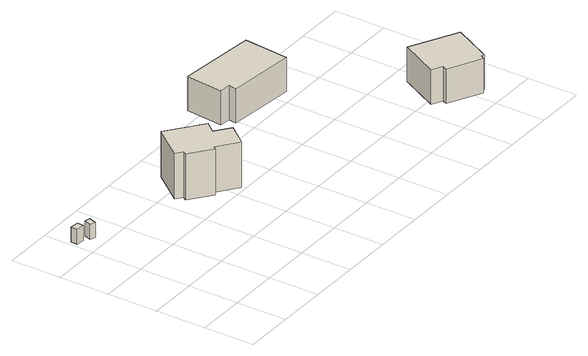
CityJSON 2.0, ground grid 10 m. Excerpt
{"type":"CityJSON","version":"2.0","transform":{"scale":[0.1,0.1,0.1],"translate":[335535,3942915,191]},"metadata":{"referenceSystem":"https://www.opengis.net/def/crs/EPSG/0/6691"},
"CityObjects":{
"building1":{"type":"Building","attributes":{"BuildingIDAttribute.prefecture":"14","BuildingIDAttribute.city":"14151","BuildingDetailAttribute.surveyYear":2015},"geometry":[{"type":"Solid","lod":"1","boundaries":[[[[0,1,2,3]],[[2,4,5,3]],[[1,6,4,2]],[[0,7,6,1]],[[3,5,7,0]],[[4,6,7,5]]]]}]},
"building2":{"type":"Building","attributes":{"BuildingIDAttribute.prefecture":"14","BuildingIDAttribute.city":"14151","BuildingDetailAttribute.surveyYear":2015},"geometry":[{"type":"Solid","lod":"1","boundaries":[[[[8,9,10,11]],[[10,12,13,11]],[[9,14,12,10]],[[8,15,14,9]],[[11,13,15,8]],[[12,14,15,13]]]]}]},
"building3":{"type":"Building","attributes":{"usage":"411","measuredHeight":10,"storeysAboveGround":2,"BuildingIDAttribute.prefecture":"14","BuildingIDAttribute.city":"14151","BuildingDetailAttribute.totalFloorArea":144.5,"BuildingDetailAttribute.buildingFootprintArea":72.25,"BuildingDetailAttribute.buildingStructureType":"601","BuildingDetailAttribute.buildingStructureOrgType":"1","BuildingDetailAttribute.orgUsage":"10","BuildingDetailAttribute.surveyYear":2015},"geometry":[{"type":"Solid","lod":"1","boundaries":[[[[16,17,18,19,20,21,22,23,24,25]],[[24,26,27,25]],[[23,28,26,24]],[[22,29,28,23]],[[21,30,29,22]],[[20,31,30,21]],[[19,32,31,20]],[[18,33,32,19]],[[17,34,33,18]],[[16,35,34,17]],[[25,27,35,16]],[[26,28,29,30,31,32,33,34,35,27]]]]}]},
"building4":{"type":"Building","attributes":{"usage":"411","measuredHeight":7.3,"storeysAboveGround":2,"BuildingIDAttribute.prefecture":"14","BuildingIDAttribute.city":"14151","BuildingDetailAttribute.totalFloorArea":227.14,"BuildingDetailAttribute.buildingFootprintArea":113.57,"BuildingDetailAttribute.buildingStructureType":"601","BuildingDetailAttribute.buildingStructureOrgType":"1","BuildingDetailAttribute.orgUsage":"10","BuildingDetailAttribute.surveyYear":2015},"geometry":[{"type":"Solid","lod":"1","boundaries":[[[[36,37,38,39,40,41]],[[40,42,43,41]],[[39,44,42,40]],[[38,45,44,39]],[[37,46,45,38]],[[36,47,46,37]],[[41,43,47,36]],[[42,44,45,46,47,43]]]]}]},
"building5":{"type":"Building","attributes":{"usage":"411","measuredHeight":7.1,"storeysAboveGround":2,"BuildingIDAttribute.prefecture":"14","BuildingIDAttribute.city":"14151","BuildingDetailAttribute.totalFloorArea":161.59,"BuildingDetailAttribute.buildingFootprintArea":80.8,"BuildingDetailAttribute.buildingStructureType":"601","BuildingDetailAttribute.buildingStructureOrgType":"1","BuildingDetailAttribute.orgUsage":"10","BuildingDetailAttribute.surveyYear":2015},"geometry":[{"type":"Solid","lod":"1","boundaries":[[[[48,49,50,51,52,53,54,55]],[[54,56,57,55]],[[53,58,56,54]],[[52,59,58,53]],[[51,60,59,52]],[[50,61,60,51]],[[49,62,61,50]],[[48,63,62,49]],[[55,57,63,48]],[[56,58,59,60,61,62,63,57]]]]}]}
},
"vertices":[
[27,349,7],[26,336,7],[9,338,7],[10,351,7],[9,338,37],[10,351,37],[26,336,37],[27,349,37],
[51,340,7],[46,325,7],[35,329,7],[40,343,7],[35,329,37],[40,343,37],[46,325,37],[51,340,37],
[337,287,11],[320,266,11],[349,243,11],[318,204,11],[278,235,11],[273,228,11],[230,262,11],[235,269,11],[222,279,11],[270,339,11],[222,279,103],[270,339,103],[235,269,103],[230,262,103],[273,228,103],[278,235,103],[318,204,103],[349,243,103],[320,266,103],[337,287,103],
[574,283,49],[439,297,49],[441,313,49],[419,315,49],[427,389,49],[583,373,49],[427,389,118],[583,373,118],[419,315,118],[441,313,118],[439,297,118],[574,283,118],
[826,91,38],[786,14,38],[780,17,38],[775,9,38],[709,43,38],[714,52,38],[693,63,38],[733,140,38],[693,63,107],[733,140,107],[714,52,107],[709,43,107],[775,9,107],[780,17,107],[786,14,107],[826,91,107]
]}
